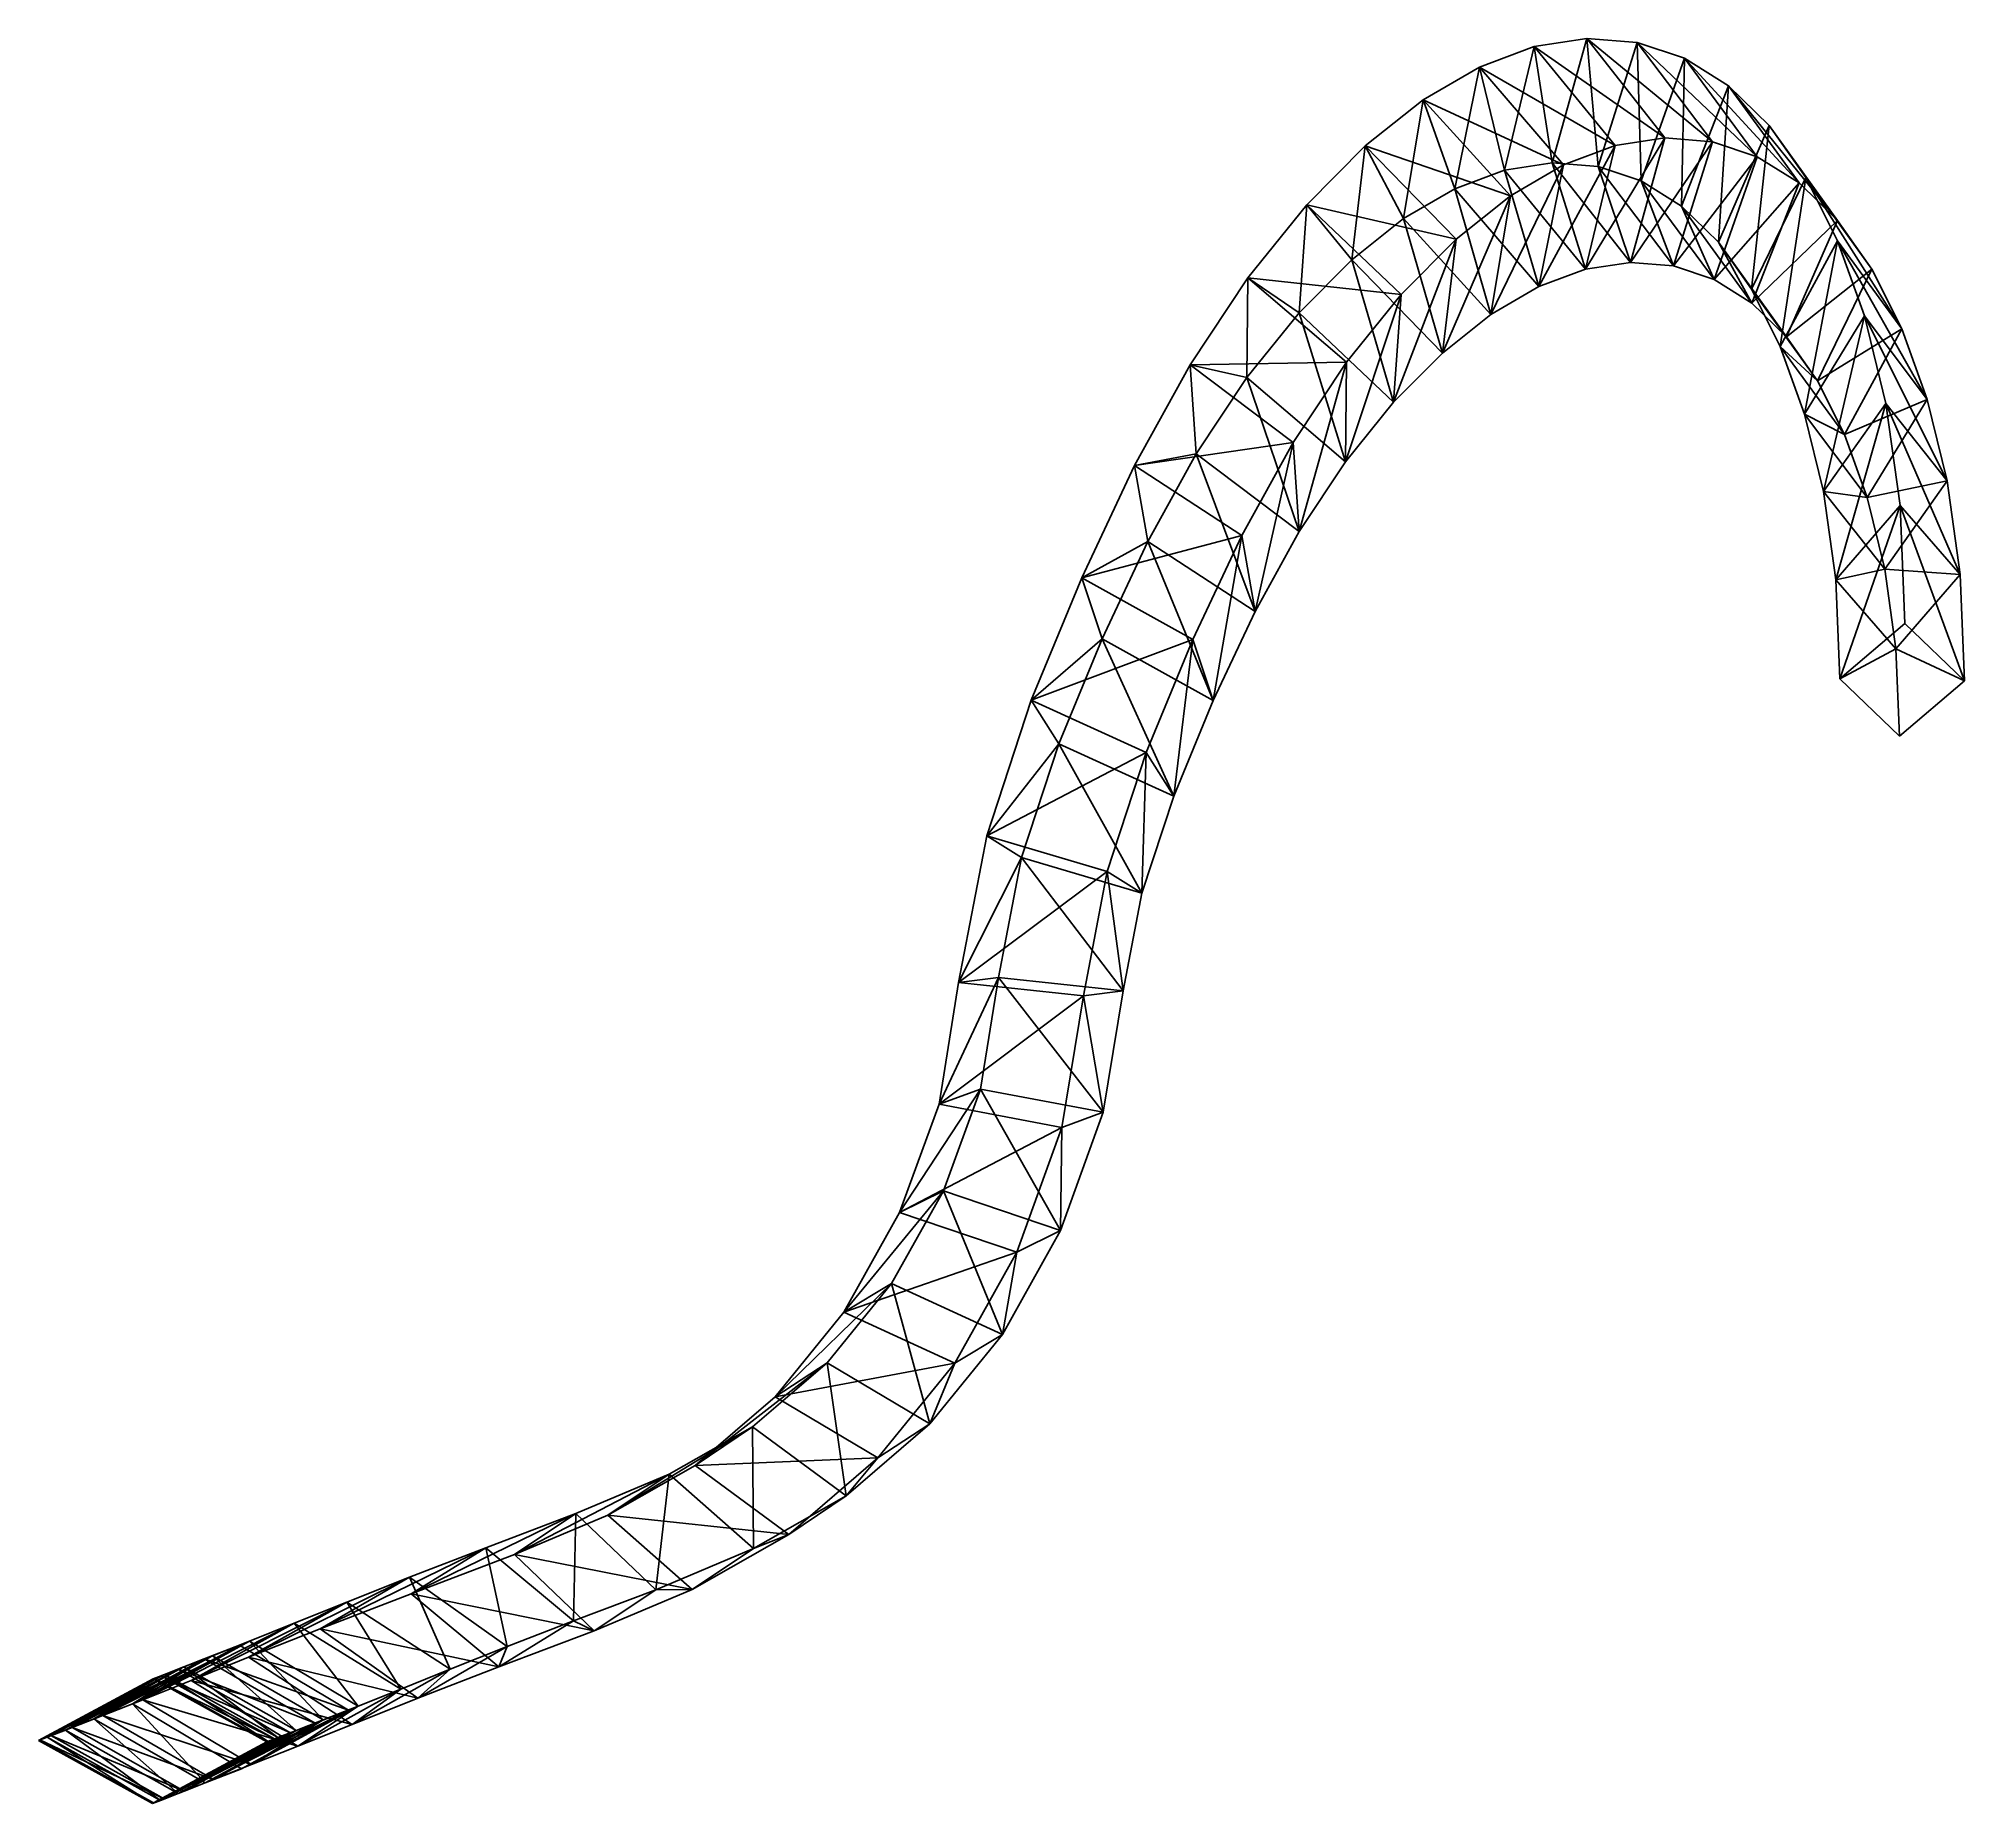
# Model space of a CAD drawing. Header units: feet. Extents: x -2.6 to 28.3, y -1.5 to 26.8.
import ezdxf

# ---------------------------------------------------------------- set-up
doc = ezdxf.new("R2010")
doc.units = ezdxf.units.FT
doc.header["$LTSCALE"] = 0.003281
doc.header["$MEASUREMENT"] = 0
doc.layers.add('Default', color=7, linetype='Continuous')

msp = doc.modelspace()

# ---------------------------------------------------------------- linework, layer by layer
at = {"layer": 'Default'}
for p, q in [((20.509, 26.377, 20.955), (21.387, 26.704, 19.01)), ((21.387, 26.704, 19.01), (20.909, 24.72, 18.57)), ((21.387, 26.704, 19.01), (22.232, 26.834, 17.032)), ((21.678, 24.838, 16.769), (21.387, 26.704, 19.01)), ((21.387, 26.704, 19.01), (23.485, 25.238, 17.526)), ((22.686, 25.115, 19.396), (21.387, 26.704, 19.01)), ((22.232, 26.834, 17.032), (21.678, 24.838, 16.769)), ((22.412, 24.78, 14.95), (22.232, 26.834, 17.032)), ((22.232, 26.834, 17.032), (24.247, 25.178, 15.638)), ((22.232, 26.834, 17.032), (23.037, 26.771, 15.037)), ((23.485, 25.238, 17.526), (22.232, 26.834, 17.032)), ((23.037, 26.771, 15.037), (22.412, 24.78, 14.95)), ((23.105, 24.549, 13.13), (23.037, 26.771, 15.037)), ((23.037, 26.771, 15.037), (24.967, 24.938, 13.749)), ((23.037, 26.771, 15.037), (23.798, 26.517, 13.041)), ((24.247, 25.178, 15.638), (23.037, 26.771, 15.037)), ((19.604, 25.848, 22.849), (20.509, 26.377, 20.955)), ((20.509, 26.377, 20.955), (20.111, 24.423, 20.336)), ((20.909, 24.72, 18.57), (20.509, 26.377, 20.955)), ((20.509, 26.377, 20.955), (22.686, 25.115, 19.396)), ((21.858, 24.807, 21.232), (20.509, 26.377, 20.955)), ((23.798, 26.517, 13.041), (23.105, 24.549, 13.13)), ((23.751, 24.144, 11.322), (23.798, 26.517, 13.041)), ((23.798, 26.517, 13.041), (25.638, 24.518, 11.871)), ((23.798, 26.517, 13.041), (24.507, 26.073, 11.055)), ((24.967, 24.938, 13.749), (23.798, 26.517, 13.041)), ((24.507, 26.073, 11.055), (23.751, 24.144, 11.322)), ((24.343, 23.566, 9.545), (24.507, 26.073, 11.055)), ((24.507, 26.073, 11.055), (26.253, 23.916, 10.024)), ((24.507, 26.073, 11.055), (25.159, 25.436, 9.098)), ((25.638, 24.518, 11.871), (24.507, 26.073, 11.055)), ((18.677, 25.112, 24.671), (19.604, 25.848, 22.849)), ((19.604, 25.848, 22.849), (19.292, 23.944, 22.05)), ((20.111, 24.423, 20.336), (19.604, 25.848, 22.849)), ((19.604, 25.848, 22.849), (21.858, 24.807, 21.232)), ((21.005, 24.308, 23.017), (19.604, 25.848, 22.849)), ((25.159, 25.436, 9.098), (24.343, 23.566, 9.545)), ((25.159, 25.436, 9.098), (24.873, 22.814, 7.816)), ((25.159, 25.436, 9.098), (26.805, 23.133, 8.223)), ((25.159, 25.436, 9.098), (25.744, 24.605, 7.187)), ((26.253, 23.916, 10.024), (25.159, 25.436, 9.098)), ((17.736, 24.164, 26.397), (18.677, 25.112, 24.671)), ((18.677, 25.112, 24.671), (18.458, 23.281, 23.69)), ((19.292, 23.944, 22.05), (18.677, 25.112, 24.671)), ((18.677, 25.112, 24.671), (21.005, 24.308, 23.017)), ((20.133, 23.616, 24.729), (18.677, 25.112, 24.671)), ((22.686, 25.115, 19.396), (21.46, 22.852, 20.613)), ((21.858, 24.807, 21.232), (22.686, 25.115, 19.396)), ((23.485, 25.238, 17.526), (22.208, 23.131, 18.956)), ((22.208, 23.131, 18.956), (22.686, 25.115, 19.396)), ((22.686, 25.115, 19.396), (23.485, 25.238, 17.526)), ((22.93, 23.242, 17.263), (23.485, 25.238, 17.526)), ((24.247, 25.178, 15.638), (22.93, 23.242, 17.263)), ((23.485, 25.238, 17.526), (24.247, 25.178, 15.638)), ((23.621, 23.187, 15.552), (24.247, 25.178, 15.638)), ((24.247, 25.178, 15.638), (24.967, 24.938, 13.749)), ((21.858, 24.807, 21.232), (20.693, 22.404, 22.217)), ((21.678, 24.838, 16.769), (20.909, 24.72, 18.57)), ((21.005, 24.308, 23.017), (21.858, 24.807, 21.232)), ((21.46, 22.852, 20.613), (21.858, 24.807, 21.232)), ((22.208, 23.131, 18.956), (21.678, 24.838, 16.769)), ((22.412, 24.78, 14.95), (21.678, 24.838, 16.769)), ((21.678, 24.838, 16.769), (22.93, 23.242, 17.263)), ((22.93, 23.242, 17.263), (22.412, 24.78, 14.95)), ((23.105, 24.549, 13.13), (22.412, 24.78, 14.95)), ((22.412, 24.78, 14.95), (23.621, 23.187, 15.552)), ((24.967, 24.938, 13.749), (23.621, 23.187, 15.552)), ((24.274, 22.969, 13.837), (24.967, 24.938, 13.749)), ((24.967, 24.938, 13.749), (25.638, 24.518, 11.871)), ((20.111, 24.423, 20.336), (19.292, 23.944, 22.05)), ((20.909, 24.72, 18.57), (20.111, 24.423, 20.336)), ((20.693, 22.404, 22.217), (20.111, 24.423, 20.336)), ((20.111, 24.423, 20.336), (21.46, 22.852, 20.613)), ((21.46, 22.852, 20.613), (20.909, 24.72, 18.57)), ((20.909, 24.72, 18.57), (22.208, 23.131, 18.956)), ((23.621, 23.187, 15.552), (23.105, 24.549, 13.13)), ((23.751, 24.144, 11.322), (23.105, 24.549, 13.13)), ((23.105, 24.549, 13.13), (24.274, 22.969, 13.837)), ((25.638, 24.518, 11.871), (24.274, 22.969, 13.837)), ((25.744, 24.605, 7.187), (24.873, 22.814, 7.816)), ((24.881, 22.589, 12.138), (25.638, 24.518, 11.871)), ((25.744, 24.605, 7.187), (25.336, 21.892, 6.151)), ((25.638, 24.518, 11.871), (26.253, 23.916, 10.024)), ((27.287, 22.173, 6.489), (25.744, 24.605, 7.187)), ((25.744, 24.605, 7.187), (26.256, 23.585, 5.346)), ((26.805, 23.133, 8.223), (25.744, 24.605, 7.187)), ((16.792, 22.994, 28.003), (17.736, 24.164, 26.397)), ((17.736, 24.164, 26.397), (17.616, 22.433, 25.234)), ((18.458, 23.281, 23.69), (17.736, 24.164, 26.397)), ((17.736, 24.164, 26.397), (20.133, 23.616, 24.729)), ((19.252, 22.728, 26.346), (17.736, 24.164, 26.397)), ((21.005, 24.308, 23.017), (19.914, 21.785, 23.748)), ((20.133, 23.616, 24.729), (21.005, 24.308, 23.017)), ((20.693, 22.404, 22.217), (21.005, 24.308, 23.017)), ((24.274, 22.969, 13.837), (23.751, 24.144, 11.322)), ((24.343, 23.566, 9.545), (23.751, 24.144, 11.322)), ((23.751, 24.144, 11.322), (24.881, 22.589, 12.138)), ((19.292, 23.944, 22.05), (18.458, 23.281, 23.69)), ((19.914, 21.785, 23.748), (19.292, 23.944, 22.05)), ((19.292, 23.944, 22.05), (20.693, 22.404, 22.217)), ((26.253, 23.916, 10.024), (24.881, 22.589, 12.138)), ((25.436, 22.047, 10.471), (26.253, 23.916, 10.024)), ((26.253, 23.916, 10.024), (26.805, 23.133, 8.223)), ((20.133, 23.616, 24.729), (19.131, 20.997, 25.183)), ((19.252, 22.728, 26.346), (20.133, 23.616, 24.729)), ((19.914, 21.785, 23.748), (20.133, 23.616, 24.729)), ((24.881, 22.589, 12.138), (24.343, 23.566, 9.545)), ((24.873, 22.814, 7.816), (24.343, 23.566, 9.545)), ((24.343, 23.566, 9.545), (25.436, 22.047, 10.471)), ((26.256, 23.585, 5.346), (25.336, 21.892, 6.151)), ((26.256, 23.585, 5.346), (25.725, 20.807, 4.569)), ((27.693, 21.042, 4.84), (26.256, 23.585, 5.346)), ((26.256, 23.585, 5.346), (26.688, 22.382, 3.593)), ((27.287, 22.173, 6.489), (26.256, 23.585, 5.346)), ((18.458, 23.281, 23.69), (17.616, 22.433, 25.234)), ((18.458, 23.281, 23.69), (19.131, 20.997, 25.183)), ((18.458, 23.281, 23.69), (19.914, 21.785, 23.748)), ((22.208, 23.131, 18.956), (22.93, 23.242, 17.263)), ((22.93, 23.242, 17.263), (23.621, 23.187, 15.552)), ((23.621, 23.187, 15.552), (24.274, 22.969, 13.837)), ((15.864, 21.595, 29.456), (16.792, 22.994, 28.003)), ((16.792, 22.994, 28.003), (16.778, 21.395, 26.659)), ((17.616, 22.433, 25.234), (16.792, 22.994, 28.003)), ((16.792, 22.994, 28.003), (19.252, 22.728, 26.346)), ((18.374, 21.64, 27.84), (16.792, 22.994, 28.003)), ((21.46, 22.852, 20.613), (22.208, 23.131, 18.956)), ((24.274, 22.969, 13.837), (24.881, 22.589, 12.138)), ((25.436, 22.047, 10.471), (26.805, 23.133, 8.223)), ((25.933, 21.342, 8.852), (26.805, 23.133, 8.223)), ((26.805, 23.133, 8.223), (27.287, 22.173, 6.489)), ((19.252, 22.728, 26.346), (18.36, 20.041, 26.497)), ((18.374, 21.64, 27.84), (19.252, 22.728, 26.346)), ((19.131, 20.997, 25.183), (19.252, 22.728, 26.346)), ((20.693, 22.404, 22.217), (21.46, 22.852, 20.613)), ((24.873, 22.814, 7.816), (25.436, 22.047, 10.471)), ((25.336, 21.892, 6.151), (24.873, 22.814, 7.816)), ((24.873, 22.814, 7.816), (25.933, 21.342, 8.852)), ((24.881, 22.589, 12.138), (25.436, 22.047, 10.471)), ((17.616, 22.433, 25.234), (16.778, 21.395, 26.659)), ((18.36, 20.041, 26.497), (17.616, 22.433, 25.234)), ((17.616, 22.433, 25.234), (19.131, 20.997, 25.183)), ((19.914, 21.785, 23.748), (20.693, 22.404, 22.217)), ((26.688, 22.382, 3.593), (25.725, 20.807, 4.569)), ((26.688, 22.382, 3.593), (26.03, 19.562, 3.099)), ((28.013, 19.735, 3.297), (26.688, 22.382, 3.593)), ((26.688, 22.382, 3.593), (27.032, 20.979, 1.936)), ((27.693, 21.042, 4.84), (26.688, 22.382, 3.593)), ((25.436, 22.047, 10.471), (25.933, 21.342, 8.852)), ((25.933, 21.342, 8.852), (27.287, 22.173, 6.489)), ((26.366, 20.48, 7.294), (27.287, 22.173, 6.489)), ((27.287, 22.173, 6.489), (27.693, 21.042, 4.84)), ((15.864, 21.595, 29.456), (18.374, 21.64, 27.84)), ((17.518, 20.35, 29.18), (18.374, 21.64, 27.84)), ((18.374, 21.64, 27.84), (17.617, 18.922, 27.659)), ((18.36, 20.041, 26.497), (18.374, 21.64, 27.84)), ((19.131, 20.997, 25.183), (19.914, 21.785, 23.748)), ((25.336, 21.892, 6.151), (25.933, 21.342, 8.852)), ((25.725, 20.807, 4.569), (25.336, 21.892, 6.151)), ((25.336, 21.892, 6.151), (26.366, 20.48, 7.294)), ((14.974, 19.979, 30.705), (15.864, 21.595, 29.456)), ((16.778, 21.395, 26.659), (15.864, 21.595, 29.456)), ((17.518, 20.35, 29.18), (15.864, 21.595, 29.456)), ((15.864, 21.595, 29.456), (15.963, 20.167, 27.935)), ((16.778, 21.395, 26.659), (15.963, 20.167, 27.935)), ((17.617, 18.922, 27.659), (16.778, 21.395, 26.659)), ((16.778, 21.395, 26.659), (18.36, 20.041, 26.497)), ((25.933, 21.342, 8.852), (26.366, 20.48, 7.294)), ((26.366, 20.48, 7.294), (27.693, 21.042, 4.84)), ((26.73, 19.466, 5.816), (27.693, 21.042, 4.84)), ((27.693, 21.042, 4.84), (28.013, 19.735, 3.297)), ((18.36, 20.041, 26.497), (19.131, 20.997, 25.183)), ((25.725, 20.807, 4.569), (26.366, 20.48, 7.294)), ((26.03, 19.562, 3.099), (25.725, 20.807, 4.569)), ((25.725, 20.807, 4.569), (26.73, 19.466, 5.816)), ((27.032, 20.979, 1.936), (26.03, 19.562, 3.099)), ((27.032, 20.979, 1.936), (26.229, 18.147, 1.789)), ((28.223, 18.232, 1.906), (27.032, 20.979, 1.936)), ((27.032, 20.979, 1.936), (27.261, 19.34, 0.42)), ((28.013, 19.735, 3.297), (27.032, 20.979, 1.936)), ((26.366, 20.48, 7.294), (26.73, 19.466, 5.816)), ((14.974, 19.979, 30.705), (17.518, 20.35, 29.18)), ((15.963, 20.167, 27.935), (14.974, 19.979, 30.705)), ((15.963, 20.167, 27.935), (15.188, 18.759, 29.023)), ((16.911, 17.639, 28.65), (15.963, 20.167, 27.935)), ((15.963, 20.167, 27.935), (17.617, 18.922, 27.659)), ((16.697, 18.859, 30.332), (17.518, 20.35, 29.18)), ((17.518, 20.35, 29.18), (16.911, 17.639, 28.65)), ((17.617, 18.922, 27.659), (17.518, 20.35, 29.18)), ((14.125, 18.179, 31.705), (14.974, 19.979, 30.705)), ((16.697, 18.859, 30.332), (14.974, 19.979, 30.705)), ((14.974, 19.979, 30.705), (15.188, 18.759, 29.023)), ((17.617, 18.922, 27.659), (18.36, 20.041, 26.497)), ((26.03, 19.562, 3.099), (26.73, 19.466, 5.816)), ((26.229, 18.147, 1.789), (26.03, 19.562, 3.099)), ((26.03, 19.562, 3.099), (27.012, 18.318, 4.46)), ((26.73, 19.466, 5.816), (28.013, 19.735, 3.297)), ((27.012, 18.318, 4.46), (28.013, 19.735, 3.297)), ((28.013, 19.735, 3.297), (28.223, 18.232, 1.906)), ((27.261, 19.34, 0.42), (26.229, 18.147, 1.789)), ((27.261, 19.34, 0.42), (26.293, 16.559, 0.704)), ((26.73, 19.466, 5.816), (27.012, 18.318, 4.46)), ((28.292, 16.524, 0.739), (27.261, 19.34, 0.42)), ((27.261, 19.34, 0.42), (27.337, 17.445, -0.873)), ((28.223, 18.232, 1.906), (27.261, 19.34, 0.42)), ((14.125, 18.179, 31.705), (16.697, 18.859, 30.332)), ((15.909, 17.187, 31.26), (16.697, 18.859, 30.332)), ((16.697, 18.859, 30.332), (16.236, 16.208, 29.445)), ((16.911, 17.639, 28.65), (16.697, 18.859, 30.332)), ((16.911, 17.639, 28.65), (17.617, 18.922, 27.659)), ((14.125, 18.179, 31.705), (15.188, 18.759, 29.023)), ((15.188, 18.759, 29.023), (14.453, 17.2, 29.89)), ((16.236, 16.208, 29.445), (15.188, 18.759, 29.023)), ((15.188, 18.759, 29.023), (16.911, 17.639, 28.65)), ((26.229, 18.147, 1.789), (27.012, 18.318, 4.46)), ((27.012, 18.318, 4.46), (28.223, 18.232, 1.906)), ((27.012, 18.318, 4.46), (27.191, 17.04, 3.275)), ((13.315, 16.216, 32.424), (14.125, 18.179, 31.705)), ((15.909, 17.187, 31.26), (14.125, 18.179, 31.705)), ((14.125, 18.179, 31.705), (14.453, 17.2, 29.89)), ((26.293, 16.559, 0.704), (26.229, 18.147, 1.789)), ((26.229, 18.147, 1.789), (27.191, 17.04, 3.275)), ((27.191, 17.04, 3.275), (28.223, 18.232, 1.906)), ((28.223, 18.232, 1.906), (28.292, 16.524, 0.739)), ((16.236, 16.208, 29.445), (16.911, 17.639, 28.65)), ((27.337, 17.445, -0.873), (26.293, 16.559, 0.704)), ((28.292, 16.524, 0.739), (27.337, 17.445, -0.873)), ((14.453, 17.2, 29.89), (13.315, 16.216, 32.424)), ((13.315, 16.216, 32.424), (15.909, 17.187, 31.26)), ((14.453, 17.2, 29.89), (13.756, 15.513, 30.507)), ((15.602, 14.673, 30.008), (14.453, 17.2, 29.89)), ((14.453, 17.2, 29.89), (16.236, 16.208, 29.445)), ((15.16, 15.375, 31.925), (15.909, 17.187, 31.26)), ((15.909, 17.187, 31.26), (15.602, 14.673, 30.008)), ((16.236, 16.208, 29.445), (15.909, 17.187, 31.26)), ((26.293, 16.559, 0.704), (27.191, 17.04, 3.275)), ((27.191, 17.04, 3.275), (28.292, 16.524, 0.739)), ((27.191, 17.04, 3.275), (27.248, 15.638, 2.316)), ((26.293, 16.559, 0.704), (27.248, 15.638, 2.316)), ((27.248, 15.638, 2.316), (28.292, 16.524, 0.739)), ((12.602, 14.037, 32.832), (13.315, 16.216, 32.424)), ((15.16, 15.375, 31.925), (13.315, 16.216, 32.424)), ((13.315, 16.216, 32.424), (13.756, 15.513, 30.507)), ((15.602, 14.673, 30.008), (16.236, 16.208, 29.445)), ((13.756, 15.513, 30.507), (12.602, 14.037, 32.832)), ((13.756, 15.513, 30.507), (13.159, 13.688, 30.85)), ((15.091, 13.115, 30.302), (13.756, 15.513, 30.507)), ((13.756, 15.513, 30.507), (15.602, 14.673, 30.008)), ((12.602, 14.037, 32.832), (15.16, 15.375, 31.925)), ((14.534, 13.463, 32.285), (15.16, 15.375, 31.925)), ((15.16, 15.375, 31.925), (15.091, 13.115, 30.302)), ((15.602, 14.673, 30.008), (15.16, 15.375, 31.925)), ((15.091, 13.115, 30.302), (15.602, 14.673, 30.008)), ((12.15, 11.683, 32.85), (12.602, 14.037, 32.832)), ((14.534, 13.463, 32.285), (12.602, 14.037, 32.832)), ((12.602, 14.037, 32.832), (13.159, 13.688, 30.85)), ((13.159, 13.688, 30.85), (12.15, 11.683, 32.85)), ((13.159, 13.688, 30.85), (12.79, 11.762, 30.863)), ((14.793, 11.549, 30.311), (13.159, 13.688, 30.85)), ((13.159, 13.688, 30.85), (15.091, 13.115, 30.302)), ((12.15, 11.683, 32.85), (14.534, 13.463, 32.285)), ((14.153, 11.47, 32.298), (14.534, 13.463, 32.285)), ((14.534, 13.463, 32.285), (14.793, 11.549, 30.311)), ((15.091, 13.115, 30.302), (14.534, 13.463, 32.285)), ((14.793, 11.549, 30.311), (15.091, 13.115, 30.302)), ((12.79, 11.762, 30.863), (11.836, 9.73, 32.562)), ((12.15, 11.683, 32.85), (12.79, 11.762, 30.863)), ((12.79, 11.762, 30.863), (12.499, 9.974, 30.597)), ((14.47, 9.602, 30.015), (12.79, 11.762, 30.863)), ((12.79, 11.762, 30.863), (14.793, 11.549, 30.311)), ((11.836, 9.73, 32.562), (12.15, 11.683, 32.85)), ((11.836, 9.73, 32.562), (14.153, 11.47, 32.298)), ((14.153, 11.47, 32.298), (12.15, 11.683, 32.85)), ((13.807, 9.358, 31.98), (14.153, 11.47, 32.298)), ((14.793, 11.549, 30.311), (14.153, 11.47, 32.298)), ((14.153, 11.47, 32.298), (14.47, 9.602, 30.015)), ((14.47, 9.602, 30.015), (14.793, 11.549, 30.311)), ((12.499, 9.974, 30.597), (11.203, 7.993, 32.088)), ((11.836, 9.73, 32.562), (12.499, 9.974, 30.597)), ((12.499, 9.974, 30.597), (11.905, 8.338, 30.152)), ((13.785, 7.702, 29.5), (12.499, 9.974, 30.597)), ((12.499, 9.974, 30.597), (14.47, 9.602, 30.015)), ((11.203, 7.993, 32.088), (11.836, 9.73, 32.562)), ((13.807, 9.358, 31.98), (11.836, 9.73, 32.562)), ((13.785, 7.702, 29.5), (14.47, 9.602, 30.015)), ((14.47, 9.602, 30.015), (13.807, 9.358, 31.98)), ((11.203, 7.993, 32.088), (13.807, 9.358, 31.98)), ((13.083, 7.357, 31.437), (13.807, 9.358, 31.98)), ((13.807, 9.358, 31.98), (13.785, 7.702, 29.5)), ((11.905, 8.338, 30.152), (10.309, 6.392, 31.405)), ((11.905, 8.338, 30.152), (11.075, 6.853, 29.518)), ((11.203, 7.993, 32.088), (11.905, 8.338, 30.152)), ((12.853, 6.035, 28.789), (11.905, 8.338, 30.152)), ((11.905, 8.338, 30.152), (13.785, 7.702, 29.5)), ((10.309, 6.392, 31.405), (11.203, 7.993, 32.088)), ((13.083, 7.357, 31.437), (11.203, 7.993, 32.088)), ((12.853, 6.035, 28.789), (13.785, 7.702, 29.5)), ((13.785, 7.702, 29.5), (13.083, 7.357, 31.437)), ((10.309, 6.392, 31.405), (13.083, 7.357, 31.437)), ((12.087, 5.574, 30.676), (13.083, 7.357, 31.437)), ((13.083, 7.357, 31.437), (12.853, 6.035, 28.789)), ((11.075, 6.853, 29.518), (9.205, 5.035, 30.564)), ((11.075, 6.853, 29.518), (10.039, 5.579, 28.728)), ((10.309, 6.392, 31.405), (11.075, 6.853, 29.518)), ((11.686, 4.598, 27.899), (11.075, 6.853, 29.518)), ((11.075, 6.853, 29.518), (12.853, 6.035, 28.789)), ((9.205, 5.035, 30.564), (10.309, 6.392, 31.405)), ((12.087, 5.574, 30.676), (10.309, 6.392, 31.405)), ((11.686, 4.598, 27.899), (12.853, 6.035, 28.789)), ((12.853, 6.035, 28.789), (12.087, 5.574, 30.676)), ((7.921, 3.931, 29.587), (10.039, 5.579, 28.728)), ((10.039, 5.579, 28.728), (8.843, 4.55, 27.819)), ((10.039, 5.579, 28.728), (8.843, 4.55, 27.819)), ((9.205, 5.035, 30.564), (10.039, 5.579, 28.728)), ((9.205, 5.035, 30.564), (12.087, 5.574, 30.676)), ((10.039, 5.579, 28.728), (10.347, 3.445, 26.881)), ((10.039, 5.579, 28.728), (11.686, 4.598, 27.899)), ((10.852, 4.054, 29.735), (12.087, 5.574, 30.676)), ((12.087, 5.574, 30.676), (11.686, 4.598, 27.899)), ((7.921, 3.931, 29.587), (9.205, 5.035, 30.564)), ((10.852, 4.054, 29.735), (9.205, 5.035, 30.564)), ((6.519, 3.133, 28.509), (8.843, 4.55, 27.819)), ((8.843, 4.55, 27.819), (7.506, 3.792, 26.79)), ((7.921, 3.931, 29.587), (8.843, 4.55, 27.819)), ((8.843, 4.55, 27.819), (8.861, 2.601, 25.738)), ((8.843, 4.55, 27.819), (10.347, 3.445, 26.881)), ((10.347, 3.445, 26.881), (11.686, 4.598, 27.899)), ((11.686, 4.598, 27.899), (10.852, 4.054, 29.735)), ((7.921, 3.931, 29.587), (10.852, 4.054, 29.735)), ((9.425, 2.826, 28.649), (10.852, 4.054, 29.735)), ((10.852, 4.054, 29.735), (10.347, 3.445, 26.881)), ((5.022, 2.503, 27.429), (7.506, 3.792, 26.79)), ((7.506, 3.792, 26.79), (6.009, 3.161, 25.71)), ((6.519, 3.133, 28.509), (7.921, 3.931, 29.587)), ((6.519, 3.133, 28.509), (7.506, 3.792, 26.79)), ((7.506, 3.792, 26.79), (7.29, 1.937, 24.603)), ((7.506, 3.792, 26.79), (8.861, 2.601, 25.738)), ((9.425, 2.826, 28.649), (7.921, 3.931, 29.587)), ((8.861, 2.601, 25.738), (10.347, 3.445, 26.881)), ((10.347, 3.445, 26.881), (9.425, 2.826, 28.649)), ((3.366, 1.874, 26.079), (6.009, 3.161, 25.71)), ((6.009, 3.161, 25.71), (4.565, 2.612, 24.537)), ((5.022, 2.503, 27.429), (6.009, 3.161, 25.71)), ((5.022, 2.503, 27.429), (6.519, 3.133, 28.509)), ((6.009, 3.161, 25.71), (5.971, 1.436, 23.535)), ((6.009, 3.161, 25.71), (7.29, 1.937, 24.603)), ((9.425, 2.826, 28.649), (6.519, 3.133, 28.509)), ((7.874, 1.942, 27.456), (6.519, 3.133, 28.509)), ((7.874, 1.942, 27.456), (9.425, 2.826, 28.649)), ((8.861, 2.601, 25.738), (9.425, 2.826, 28.649)), ((4.565, 2.612, 24.537), (1.905, 1.31, 24.381)), ((4.565, 2.612, 24.537), (3.34, 2.139, 23.11)), ((3.366, 1.874, 26.079), (4.565, 2.612, 24.537)), ((3.366, 1.874, 26.079), (5.022, 2.503, 27.429)), ((4.907, 1.025, 22.295), (4.565, 2.612, 24.537)), ((4.565, 2.612, 24.537), (5.971, 1.436, 23.535)), ((7.874, 1.942, 27.456), (5.022, 2.503, 27.429)), ((6.302, 1.279, 26.322), (5.022, 2.503, 27.429)), ((7.29, 1.937, 24.603), (8.861, 2.601, 25.738)), ((8.861, 2.601, 25.738), (7.874, 1.942, 27.456)), ((3.34, 2.139, 23.11), (0.755, 0.853, 22.532)), ((1.905, 1.31, 24.381), (3.34, 2.139, 23.11)), ((1.905, 1.31, 24.381), (3.366, 1.874, 26.079)), ((3.34, 2.139, 23.11), (2.331, 1.738, 21.486)), ((3.992, 0.661, 20.821), (3.34, 2.139, 23.11)), ((3.34, 2.139, 23.11), (4.907, 1.025, 22.295)), ((6.302, 1.279, 26.322), (3.366, 1.874, 26.079)), ((4.771, 0.698, 25.078), (3.366, 1.874, 26.079)), ((5.971, 1.436, 23.535), (7.29, 1.937, 24.603)), ((6.302, 1.279, 26.322), (7.874, 1.942, 27.456)), ((7.29, 1.937, 24.603), (6.302, 1.279, 26.322)), ((7.29, 1.937, 24.603), (7.874, 1.942, 27.456)), ((-0.168, 0.481, 20.624), (2.331, 1.738, 21.486)), ((0.755, 0.853, 22.532), (2.331, 1.738, 21.486)), ((2.331, 1.738, 21.486), (1.489, 1.399, 19.743)), ((2.331, 1.738, 21.486), (3.201, 0.343, 19.183)), ((2.331, 1.738, 21.486), (3.992, 0.661, 20.821)), ((-0.941, 0.173, 18.675), (1.489, 1.399, 19.743)), ((-0.168, 0.481, 20.624), (1.489, 1.399, 19.743)), ((0.755, 0.853, 22.532), (1.905, 1.31, 24.381)), ((1.489, 1.399, 19.743), (0.77, 1.112, 17.93)), ((1.489, 1.399, 19.743), (2.516, 0.069, 17.454)), ((1.489, 1.399, 19.743), (3.201, 0.343, 19.183)), ((1.905, 1.31, 24.381), (4.771, 0.698, 25.078)), ((3.472, 0.196, 23.566), (1.905, 1.31, 24.381)), ((5.971, 1.436, 23.535), (4.771, 0.698, 25.078)), ((4.771, 0.698, 25.078), (6.302, 1.279, 26.322)), ((4.907, 1.025, 22.295), (5.971, 1.436, 23.535)), ((5.971, 1.436, 23.535), (6.302, 1.279, 26.322)), ((0.77, 1.112, 17.93), (-1.582, -0.079, 16.662)), ((0.61, 1.048, 0.585), (-1.108, 0.107, -0.139)), ((-0.941, 0.173, 18.675), (0.77, 1.112, 17.93)), ((0.043, 0.826, 2.457), (0.61, 1.048, 0.585)), ((0.77, 1.112, 17.93), (0.176, 0.878, 16.067)), ((2.359, 0.007, 1.051), (0.61, 1.048, 0.585)), ((1.952, -0.153, 15.683), (0.77, 1.112, 17.93)), ((0.77, 1.112, 17.93), (2.516, 0.069, 17.454)), ((4.907, 1.025, 22.295), (3.472, 0.196, 23.566)), ((3.992, 0.661, 20.821), (4.907, 1.025, 22.295)), ((4.771, 0.698, 25.078), (4.907, 1.025, 22.295)), ((-0.281, 0.7, 14.159), (-2.417, -0.404, 12.487)), ((-2.181, -0.314, 3.982), (-0.376, 0.662, 4.373)), ((0.176, 0.878, 16.067), (-2.078, -0.272, 14.595)), ((-2.078, -0.272, 14.595), (-0.281, 0.7, 14.159)), ((0.043, 0.826, 2.457), (-1.725, -0.135, 1.899)), ((-0.376, 0.662, 4.373), (-1.725, -0.135, 1.899)), ((-1.582, -0.079, 16.662), (0.176, 0.878, 16.067)), ((0.043, 0.826, 2.457), (-1.108, 0.107, -0.139)), ((-0.649, 0.556, 6.321), (-0.376, 0.662, 4.373)), ((-0.281, 0.7, 14.159), (-0.594, 0.579, 12.218)), ((-0.376, 0.662, 4.373), (0.043, 0.826, 2.457)), ((1.825, -0.202, 2.815), (-0.376, 0.662, 4.373)), ((-0.376, 0.662, 4.373), (1.429, -0.357, 4.625)), ((0.176, 0.878, 16.067), (-0.281, 0.7, 14.159)), ((1.223, -0.436, 12.045), (-0.281, 0.7, 14.159)), ((-0.281, 0.7, 14.159), (1.519, -0.321, 13.878)), ((-0.168, 0.481, 20.624), (0.755, 0.853, 22.532)), ((2.359, 0.007, 1.051), (0.043, 0.826, 2.457)), ((1.825, -0.202, 2.815), (0.043, 0.826, 2.457)), ((1.519, -0.321, 13.878), (0.176, 0.878, 16.067)), ((0.176, 0.878, 16.067), (1.952, -0.153, 15.683)), ((0.755, 0.853, 22.532), (3.472, 0.196, 23.566)), ((2.416, -0.224, 21.867), (0.755, 0.853, 22.532)), ((3.992, 0.661, 20.821), (2.416, -0.224, 21.867)), ((3.201, 0.343, 19.183), (3.992, 0.661, 20.821)), ((3.472, 0.196, 23.566), (4.771, 0.698, 25.078)), ((3.472, 0.196, 23.566), (3.992, 0.661, 20.821)), ((-0.758, 0.514, 10.256), (-2.615, -0.482, 8.225)), ((-2.615, -0.482, 8.225), (-0.777, 0.507, 8.286)), ((-0.594, 0.579, 12.218), (-2.595, -0.474, 10.359)), ((-2.595, -0.474, 10.359), (-0.758, 0.514, 10.256)), ((-2.477, -0.429, 6.095), (-0.649, 0.556, 6.321)), ((-0.777, 0.507, 8.286), (-2.477, -0.429, 6.095)), ((-2.417, -0.404, 12.487), (-0.594, 0.579, 12.218)), ((-0.649, 0.556, 6.321), (-2.181, -0.314, 3.982)), ((-0.941, 0.173, 18.675), (-0.168, 0.481, 20.624)), ((-0.777, 0.507, 8.286), (-0.649, 0.556, 6.321)), ((-0.758, 0.514, 10.256), (-0.777, 0.507, 8.286)), ((1.171, -0.458, 6.467), (-0.777, 0.507, 8.286)), ((-0.777, 0.507, 8.286), (1.05, -0.504, 8.326)), ((-0.594, 0.579, 12.218), (-0.758, 0.514, 10.256)), ((1.05, -0.504, 8.326), (-0.758, 0.514, 10.256)), ((-0.758, 0.514, 10.256), (1.068, -0.497, 10.19)), ((1.429, -0.357, 4.625), (-0.649, 0.556, 6.321)), ((-0.649, 0.556, 6.321), (1.171, -0.458, 6.467)), ((1.068, -0.497, 10.19), (-0.594, 0.579, 12.218)), ((-0.594, 0.579, 12.218), (1.223, -0.436, 12.045)), ((2.416, -0.224, 21.867), (-0.168, 0.481, 20.624)), ((1.545, -0.575, 20.064), (-0.168, 0.481, 20.624)), ((3.201, 0.343, 19.183), (1.545, -0.575, 20.064)), ((3.201, 0.343, 19.183), (2.416, -0.224, 21.867)), ((2.516, 0.069, 17.454), (3.201, 0.343, 19.183)), ((-1.108, 0.107, -0.139), (-1.725, -0.135, 1.899)), ((-1.582, -0.079, 16.662), (-0.941, 0.173, 18.675)), ((-1.108, 0.107, -0.139), (0.057, -1.164, 2.258)), ((-1.108, 0.107, -0.139), (0.642, -0.935, 0.326)), ((1.545, -0.575, 20.064), (-0.941, 0.173, 18.675)), ((0.805, -0.87, 18.199), (-0.941, 0.173, 18.675)), ((0.057, -1.164, 2.258), (2.359, 0.007, 1.051)), ((0.642, -0.935, 0.326), (2.359, 0.007, 1.051)), ((2.516, 0.069, 17.454), (0.805, -0.87, 18.199)), ((2.516, 0.069, 17.454), (1.545, -0.575, 20.064)), ((2.359, 0.007, 1.051), (1.825, -0.202, 2.815)), ((1.952, -0.153, 15.683), (2.516, 0.069, 17.454)), ((2.416, -0.224, 21.867), (3.472, 0.196, 23.566)), ((-2.417, -0.404, 12.487), (-2.078, -0.272, 14.595)), ((-1.725, -0.135, 1.899), (-2.181, -0.314, 3.982)), ((-2.078, -0.272, 14.595), (-1.582, -0.079, 16.662)), ((-2.078, -0.272, 14.595), (0.194, -1.11, 16.279)), ((-0.278, -1.294, 14.314), (-2.078, -0.272, 14.595)), ((-1.725, -0.135, 1.899), (-0.375, -1.333, 4.234)), ((-1.725, -0.135, 1.899), (0.057, -1.164, 2.258)), ((-1.582, -0.079, 16.662), (0.805, -0.87, 18.199)), ((0.194, -1.11, 16.279), (-1.582, -0.079, 16.662)), ((-0.375, -1.333, 4.234), (1.825, -0.202, 2.815)), ((0.057, -1.164, 2.258), (1.825, -0.202, 2.815)), ((1.952, -0.153, 15.683), (0.194, -1.11, 16.279)), ((0.805, -0.87, 18.199), (1.952, -0.153, 15.683)), ((1.825, -0.202, 2.815), (1.429, -0.357, 4.625)), ((1.519, -0.321, 13.878), (1.952, -0.153, 15.683)), ((1.545, -0.575, 20.064), (2.416, -0.224, 21.867)), ((-2.477, -0.429, 6.095), (-2.615, -0.482, 8.225)), ((-2.615, -0.482, 8.225), (-2.595, -0.474, 10.359)), ((-2.615, -0.482, 8.225), (-0.769, -1.485, 10.293)), ((-0.788, -1.493, 8.265), (-2.615, -0.482, 8.225)), ((-2.595, -0.474, 10.359), (-2.417, -0.404, 12.487)), ((-2.595, -0.474, 10.359), (-0.6, -1.419, 12.314)), ((-0.769, -1.485, 10.293), (-2.595, -0.474, 10.359)), ((-2.181, -0.314, 3.982), (-2.477, -0.429, 6.095)), ((-2.477, -0.429, 6.095), (-0.788, -1.493, 8.265)), ((-0.657, -1.443, 6.241), (-2.477, -0.429, 6.095)), ((-2.417, -0.404, 12.487), (-0.278, -1.294, 14.314)), ((-0.6, -1.419, 12.314), (-2.417, -0.404, 12.487)), ((-2.181, -0.314, 3.982), (-0.657, -1.443, 6.241)), ((-0.375, -1.333, 4.234), (-2.181, -0.314, 3.982)), ((-0.788, -1.493, 8.265), (1.171, -0.458, 6.467)), ((1.05, -0.504, 8.326), (-0.788, -1.493, 8.265)), ((1.068, -0.497, 10.19), (-0.769, -1.485, 10.293)), ((-0.769, -1.485, 10.293), (1.05, -0.504, 8.326)), ((-0.657, -1.443, 6.241), (1.429, -0.357, 4.625)), ((1.171, -0.458, 6.467), (-0.657, -1.443, 6.241)), ((1.223, -0.436, 12.045), (-0.6, -1.419, 12.314)), ((-0.6, -1.419, 12.314), (1.068, -0.497, 10.19)), ((1.429, -0.357, 4.625), (-0.375, -1.333, 4.234)), ((1.519, -0.321, 13.878), (-0.278, -1.294, 14.314)), ((-0.278, -1.294, 14.314), (1.223, -0.436, 12.045)), ((0.194, -1.11, 16.279), (1.519, -0.321, 13.878)), ((0.805, -0.87, 18.199), (1.545, -0.575, 20.064)), ((1.171, -0.458, 6.467), (1.05, -0.504, 8.326)), ((1.05, -0.504, 8.326), (1.068, -0.497, 10.19)), ((1.068, -0.497, 10.19), (1.223, -0.436, 12.045)), ((1.429, -0.357, 4.625), (1.171, -0.458, 6.467)), ((1.223, -0.436, 12.045), (1.519, -0.321, 13.878)), ((0.194, -1.11, 16.279), (0.805, -0.87, 18.199)), ((0.057, -1.164, 2.258), (-0.375, -1.333, 4.234)), ((-0.278, -1.294, 14.314), (0.194, -1.11, 16.279)), ((0.642, -0.935, 0.326), (0.057, -1.164, 2.258)), ((-0.657, -1.443, 6.241), (-0.788, -1.493, 8.265)), ((-0.788, -1.493, 8.265), (-0.769, -1.485, 10.293)), ((-0.769, -1.485, 10.293), (-0.6, -1.419, 12.314)), ((-0.375, -1.333, 4.234), (-0.657, -1.443, 6.241)), ((-0.6, -1.419, 12.314), (-0.278, -1.294, 14.314))]:
    msp.add_line(p, q, dxfattribs=at)

doc.saveas('drawing.dxf')
